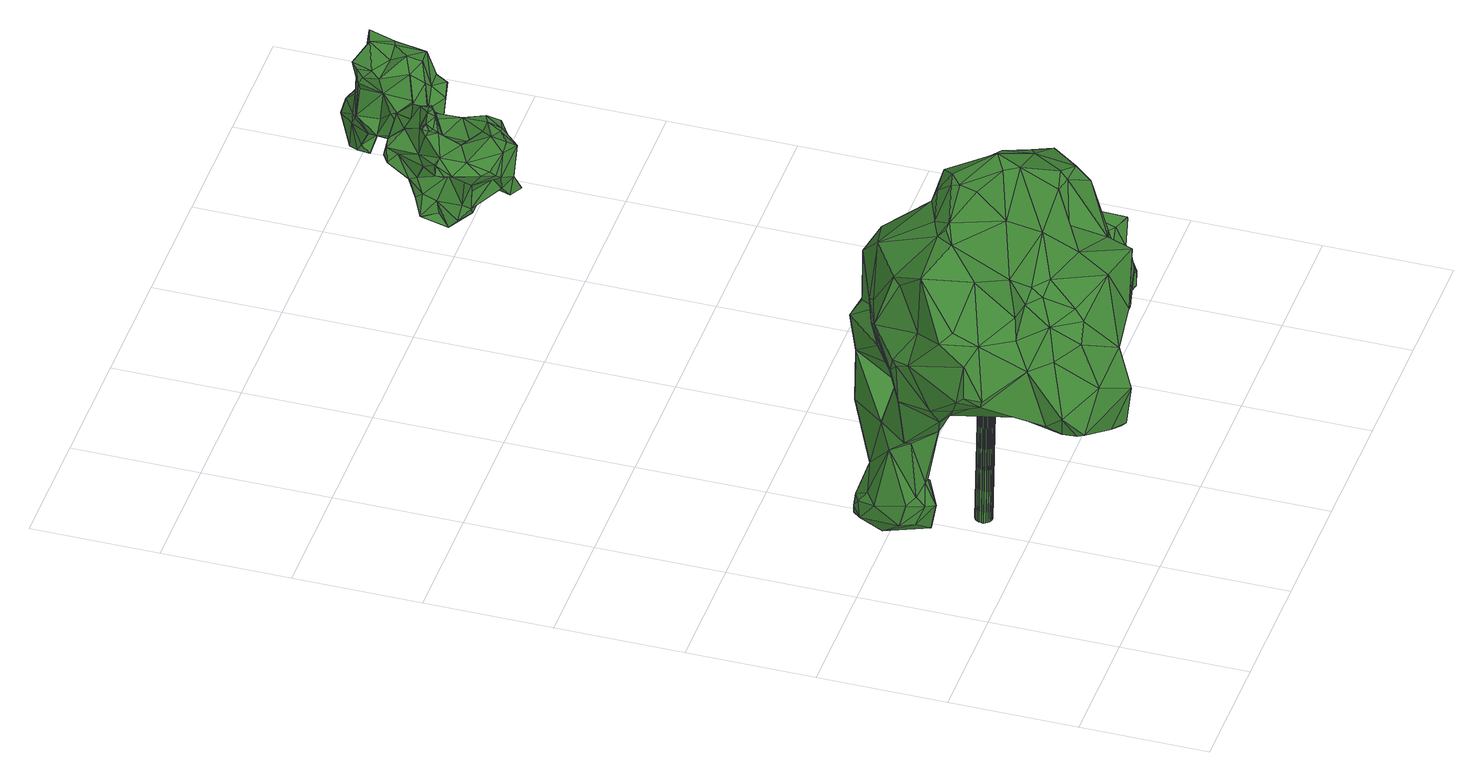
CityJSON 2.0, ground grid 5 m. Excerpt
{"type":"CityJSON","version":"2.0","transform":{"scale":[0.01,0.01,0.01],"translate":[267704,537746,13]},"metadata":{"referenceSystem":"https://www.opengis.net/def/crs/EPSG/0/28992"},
"CityObjects":{
"tree1":{"type":"SolitaryVegetationObject","attributes":{"gtid":199,"crown_width_m":11.35,"crown_median_z":22.14,"crown_r50_m":0.353,"crown_porosity":0.893,"trunk_H_m":8.55,"trunk_DBH_m":0.65,"trunk_radius_m":0.325,"trunk_base_height_m":13.59,"original_gtid":"199"},"geometry":[{"type":"Solid","lod":"3","boundaries":[[[[0,1,2]],[[3,4,5]],[[6,7,8]],[[9,10,11]],[[12,13,14]],[[2,15,0]],[[16,17,18]],[[19,20,21]],[[22,23,24]],[[25,26,27]],[[28,5,29]],[[30,31,32]],[[33,34,35]],[[36,35,34]],[[37,38,39]],[[40,41,42]],[[43,44,45]],[[44,43,46]],[[4,30,29]],[[47,3,48]],[[49,35,36]],[[50,51,52]],[[53,54,55]],[[56,21,57]],[[58,59,60]],[[58,61,59]],[[62,23,63]],[[35,49,64]],[[65,66,45]],[[7,6,67]],[[68,69,63]],[[45,44,65]],[[70,65,44]],[[44,46,71]],[[72,73,74]],[[9,11,75]],[[57,21,76]],[[77,31,74]],[[54,78,79]],[[47,4,3]],[[80,81,82]],[[0,83,1]],[[84,85,86]],[[87,86,85]],[[88,19,56]],[[89,90,91]],[[26,92,93]],[[50,94,51]],[[95,96,97]],[[98,99,100]],[[1,83,101]],[[98,102,99]],[[68,63,103]],[[54,104,105]],[[78,54,105]],[[106,65,107]],[[108,109,96]],[[32,110,29]],[[32,29,30]],[[6,111,67]],[[71,46,112]],[[11,10,113]],[[114,115,116]],[[28,110,117]],[[28,29,110]],[[115,118,116]],[[38,118,115]],[[22,24,119]],[[9,75,13]],[[9,13,12]],[[120,84,121]],[[122,84,120]],[[123,71,112]],[[124,81,80]],[[70,44,125]],[[123,125,71]],[[126,70,125]],[[12,127,9]],[[128,129,130]],[[131,85,132]],[[85,133,132]],[[131,132,133]],[[134,14,135]],[[68,136,137]],[[122,138,72]],[[0,15,139]],[[140,17,16]],[[141,142,19]],[[99,102,87]],[[107,143,144]],[[145,126,146]],[[147,148,149]],[[98,64,150]],[[98,150,102]],[[146,151,145]],[[123,146,126]],[[151,144,143]],[[145,151,143]],[[126,145,70]],[[152,153,37]],[[0,139,83]],[[75,113,13]],[[128,130,154]],[[123,126,125]],[[63,23,155]],[[66,65,106]],[[71,125,44]],[[143,65,70]],[[107,65,143]],[[156,157,74]],[[158,159,124]],[[77,160,110]],[[143,70,145]],[[161,162,163]],[[14,164,12]],[[12,164,127]],[[22,165,166]],[[22,166,155]],[[14,13,60]],[[48,167,47]],[[6,59,111]],[[137,69,68]],[[8,168,6]],[[169,10,170]],[[171,172,167]],[[171,167,48]],[[171,48,173]],[[144,174,107]],[[23,22,155]],[[164,134,173]],[[41,164,173]],[[41,173,3]],[[3,173,48]],[[123,142,141]],[[175,127,164]],[[175,164,41]],[[134,164,14]],[[112,142,123]],[[104,101,83]],[[176,101,104]],[[171,91,172]],[[172,91,90]],[[172,30,167]],[[47,167,4]],[[30,4,167]],[[177,52,51]],[[13,113,148]],[[36,178,179]],[[121,84,86]],[[36,179,180]],[[181,111,33]],[[181,67,111]],[[182,88,25]],[[183,184,185]],[[186,23,187]],[[186,187,188]],[[49,36,136]],[[152,189,153]],[[136,150,49]],[[42,3,5]],[[74,190,191]],[[177,108,95]],[[95,97,177]],[[39,192,37]],[[82,81,193]],[[185,162,161]],[[129,38,180]],[[37,180,38]],[[174,117,194]],[[195,117,174]],[[196,197,76]],[[173,134,198]],[[115,114,199]],[[115,199,39]],[[67,181,98]],[[181,35,64]],[[181,64,98]],[[112,197,196]],[[80,194,200]],[[158,200,194]],[[158,80,200]],[[80,158,124]],[[138,122,119]],[[201,102,165]],[[135,198,134]],[[165,121,201]],[[104,54,202]],[[203,15,2]],[[55,204,205]],[[34,111,61]],[[108,96,95]],[[175,206,9]],[[170,9,206]],[[147,149,207]],[[182,5,28]],[[11,113,75]],[[208,82,209]],[[102,201,87]],[[210,50,96]],[[211,50,210]],[[97,96,50]],[[212,147,207]],[[175,40,206]],[[89,91,171]],[[174,76,213]],[[9,170,10]],[[187,51,94]],[[214,194,80]],[[81,215,216]],[[124,160,73]],[[185,184,162]],[[22,120,165]],[[185,161,183]],[[62,217,163]],[[169,206,40]],[[19,196,20]],[[147,118,128]],[[141,146,123]],[[58,154,130]],[[218,176,202]],[[141,19,146]],[[23,62,219]],[[51,23,219]],[[169,220,10]],[[106,213,221]],[[162,184,222]],[[223,87,85]],[[2,1,203]],[[8,16,198]],[[103,150,68]],[[136,68,150]],[[195,88,117]],[[28,117,88]],[[214,208,57]],[[135,14,60]],[[196,19,142]],[[26,56,203]],[[153,180,37]],[[153,36,180]],[[90,156,172]],[[30,172,156]],[[36,153,224]],[[163,217,161]],[[56,57,203]],[[7,67,140]],[[225,226,93]],[[62,69,217]],[[208,209,15]],[[210,15,209]],[[227,139,108]],[[15,203,208]],[[170,206,169]],[[64,49,150]],[[226,205,220]],[[226,220,169]],[[30,156,31]],[[128,148,147]],[[37,192,152]],[[66,106,221]],[[45,221,43]],[[45,66,221]],[[43,221,197]],[[156,74,31]],[[33,111,34]],[[88,182,28]],[[122,191,190]],[[228,229,217]],[[42,5,182]],[[207,149,113]],[[148,113,149]],[[115,39,38]],[[230,34,61]],[[130,230,58]],[[40,182,231]],[[40,231,169]],[[19,21,56]],[[196,142,112]],[[215,73,72]],[[190,157,90]],[[60,148,58]],[[60,13,148]],[[58,148,154]],[[85,84,133]],[[159,110,160]],[[208,214,80]],[[128,154,148]],[[133,84,122]],[[41,40,175]],[[121,86,201]],[[1,176,203]],[[188,232,211]],[[90,157,156]],[[169,231,27]],[[233,166,165]],[[107,213,106]],[[174,213,107]],[[204,220,205]],[[76,214,57]],[[214,76,194]],[[94,232,187]],[[76,221,213]],[[36,224,136]],[[202,225,218]],[[136,224,137]],[[42,41,3]],[[140,16,7]],[[60,59,234]],[[25,27,231]],[[182,25,231]],[[90,131,133]],[[25,88,26]],[[88,56,26]],[[180,179,178]],[[58,230,61]],[[153,189,229]],[[46,43,197]],[[46,197,112]],[[211,193,188]],[[203,57,208]],[[153,229,228]],[[153,228,224]],[[226,169,27]],[[226,27,26]],[[163,177,51]],[[51,219,163]],[[228,217,235]],[[69,235,217]],[[82,211,209]],[[72,191,122]],[[120,121,165]],[[208,80,82]],[[227,236,139]],[[124,159,160]],[[55,54,237]],[[55,237,212]],[[79,237,54]],[[120,119,122]],[[22,119,120]],[[116,118,147]],[[124,215,81]],[[73,215,124]],[[147,212,237]],[[119,24,138]],[[128,118,129]],[[178,129,180]],[[39,199,192]],[[129,178,230]],[[230,130,129]],[[140,67,100]],[[20,76,21]],[[20,196,76]],[[228,69,137]],[[228,137,224]],[[33,35,181]],[[144,151,238]],[[72,74,191]],[[61,111,59]],[[194,117,159]],[[77,74,73]],[[116,239,114]],[[237,114,239]],[[19,88,240]],[[42,182,40]],[[223,99,87]],[[211,232,50]],[[94,50,232]],[[63,69,62]],[[219,62,163]],[[187,232,188]],[[147,239,116]],[[237,239,147]],[[186,188,216]],[[215,72,138]],[[215,138,216]],[[186,216,138]],[[210,209,211]],[[190,90,133]],[[98,100,67]],[[161,217,183]],[[198,168,8]],[[234,168,198]],[[183,217,229]],[[150,103,233]],[[150,233,102]],[[122,190,133]],[[171,173,18]],[[32,77,110]],[[241,242,162]],[[241,227,242]],[[163,162,242]],[[163,242,177]],[[152,199,189]],[[114,189,199]],[[192,199,152]],[[26,203,243]],[[87,201,86]],[[186,24,23]],[[89,131,90]],[[140,131,89]],[[29,5,4]],[[229,189,183]],[[100,85,131]],[[100,131,140]],[[212,204,55]],[[178,36,34]],[[178,34,230]],[[187,23,51]],[[176,1,101]],[[207,204,212]],[[79,78,241]],[[216,188,193]],[[216,193,81]],[[171,18,17]],[[113,10,204]],[[113,204,207]],[[226,225,205]],[[26,93,226]],[[243,203,176]],[[202,53,225]],[[202,54,53]],[[53,55,225]],[[205,225,55]],[[139,236,83]],[[204,10,220]],[[243,176,218]],[[104,236,105]],[[104,83,236]],[[50,52,97]],[[175,9,127]],[[38,129,118]],[[32,31,77]],[[240,88,195]],[[19,240,146]],[[146,240,151]],[[240,195,238]],[[151,240,238]],[[195,174,238]],[[144,238,174]],[[194,159,158]],[[110,159,117]],[[77,73,160]],[[165,102,233]],[[16,18,198]],[[237,79,244]],[[237,244,114]],[[218,92,243]],[[198,18,173]],[[76,197,221]],[[135,234,198]],[[69,228,235]],[[93,218,225]],[[82,193,211]],[[26,243,92]],[[93,92,218]],[[155,103,63]],[[108,242,227]],[[186,138,24]],[[177,242,108]],[[189,114,244]],[[189,244,183]],[[6,168,59]],[[234,59,168]],[[222,184,244]],[[222,244,79]],[[183,244,184]],[[60,234,135]],[[8,7,16]],[[97,52,177]],[[174,194,76]],[[79,241,222]],[[162,222,241]],[[236,227,241]],[[236,241,105]],[[105,241,78]],[[233,103,166]],[[155,166,103]],[[104,202,176]],[[89,17,140]],[[171,17,89]],[[85,100,223]],[[99,223,100]],[[108,139,109]],[[15,109,139]],[[15,210,109]],[[96,109,210]],[[190,74,157]],[[245,246,247]],[[245,247,248]],[[248,247,249]],[[248,249,250]],[[247,246,251]],[[247,251,249]],[[249,251,252]],[[249,252,250]],[[251,246,253]],[[251,253,252]],[[252,253,254]],[[252,254,250]],[[253,246,255]],[[253,255,254]],[[254,255,256]],[[254,256,250]],[[255,246,257]],[[255,257,256]],[[256,257,258]],[[256,258,250]],[[257,246,259]],[[257,259,258]],[[258,259,260]],[[258,260,250]],[[259,246,261]],[[259,261,260]],[[260,261,262]],[[260,262,250]],[[261,246,263]],[[261,263,262]],[[262,263,264]],[[262,264,250]],[[263,246,265]],[[263,265,264]],[[264,265,266]],[[264,266,250]],[[265,246,267]],[[265,267,266]],[[266,267,268]],[[266,268,250]],[[267,246,269]],[[267,269,268]],[[268,269,270]],[[268,270,250]],[[269,246,271]],[[269,271,270]],[[270,271,272]],[[270,272,250]],[[271,246,273]],[[271,273,272]],[[272,273,274]],[[272,274,250]],[[273,246,275]],[[273,275,274]],[[274,275,276]],[[274,276,250]],[[275,246,277]],[[275,277,276]],[[276,277,278]],[[276,278,250]],[[277,246,279]],[[277,279,278]],[[278,279,280]],[[278,280,250]],[[279,246,281]],[[279,281,280]],[[280,281,282]],[[280,282,250]],[[281,246,283]],[[281,283,282]],[[282,283,284]],[[282,284,250]],[[283,246,285]],[[283,285,284]],[[284,285,286]],[[284,286,250]],[[285,246,287]],[[285,287,286]],[[286,287,288]],[[286,288,250]],[[287,246,289]],[[287,289,288]],[[288,289,290]],[[288,290,250]],[[289,246,291]],[[289,291,290]],[[290,291,292]],[[290,292,250]],[[291,246,293]],[[291,293,292]],[[292,293,294]],[[292,294,250]],[[293,246,245]],[[293,245,294]],[[294,245,248]],[[294,248,250]]]]}]},
"tree2":{"type":"SolitaryVegetationObject","attributes":{"gtid":533,"crown_width_m":5.89,"crown_median_z":16.92,"crown_r50_m":0.272,"crown_porosity":0.921,"trunk_H_m":3.46,"trunk_DBH_m":0.168,"trunk_radius_m":0.0838,"trunk_base_height_m":13.46,"original_gtid":"535"},"geometry":[{"type":"Solid","lod":"3","boundaries":[[[[295,296,297]],[[298,299,300]],[[297,301,302]],[[303,304,305]],[[306,307,308]],[[309,310,311]],[[312,313,314]],[[315,316,299]],[[302,317,297]],[[318,319,320]],[[321,322,323]],[[321,323,324]],[[325,326,327]],[[295,328,329]],[[330,328,295]],[[331,332,318]],[[333,334,335]],[[336,337,338]],[[336,299,337]],[[339,340,341]],[[330,295,297]],[[342,343,344]],[[342,344,303]],[[345,346,319]],[[347,316,348]],[[349,350,351]],[[349,351,352]],[[324,323,353]],[[302,354,317]],[[355,356,357]],[[329,358,359]],[[346,360,320]],[[361,362,363]],[[315,348,316]],[[364,365,366]],[[367,366,365]],[[368,369,370]],[[371,372,373]],[[374,375,376]],[[312,377,378]],[[323,322,353]],[[379,380,381]],[[382,318,383]],[[318,332,383]],[[384,385,386]],[[384,386,345]],[[324,387,321]],[[378,388,389]],[[390,391,392]],[[393,394,395]],[[396,328,330]],[[382,319,318]],[[397,398,399]],[[352,400,349]],[[337,299,401]],[[298,401,299]],[[381,341,340]],[[362,402,342]],[[403,399,404]],[[316,300,299]],[[315,299,405]],[[306,406,407]],[[305,408,303]],[[409,395,410]],[[313,312,411]],[[364,366,412]],[[348,364,347]],[[315,364,348]],[[324,364,405]],[[315,405,364]],[[353,364,324]],[[329,413,358]],[[330,414,396]],[[297,414,330]],[[295,373,296]],[[415,416,417]],[[332,418,419]],[[409,410,420]],[[409,420,421]],[[361,422,394]],[[423,333,377]],[[424,333,423]],[[346,320,319]],[[425,426,427]],[[428,306,407]],[[429,365,353]],[[397,426,398]],[[345,430,346]],[[343,431,344]],[[432,431,343]],[[367,391,433]],[[342,311,310]],[[434,435,436]],[[385,436,435]],[[301,437,438]],[[302,438,437]],[[439,440,441]],[[404,442,403]],[[425,443,444]],[[345,445,430]],[[435,445,345]],[[354,302,446]],[[434,447,448]],[[331,418,332]],[[361,394,402]],[[394,393,402]],[[349,400,449]],[[429,367,365]],[[450,451,341]],[[452,437,401]],[[360,346,430]],[[310,309,418]],[[449,400,453]],[[415,454,333]],[[455,370,444]],[[331,360,430]],[[395,456,422]],[[455,355,370]],[[317,414,297]],[[457,431,458]],[[398,426,459]],[[459,426,425]],[[459,425,444]],[[352,460,461]],[[462,331,463]],[[339,464,420]],[[403,397,399]],[[321,387,372]],[[339,341,464]],[[320,360,318]],[[318,360,331]],[[307,306,428]],[[408,465,309]],[[449,333,454]],[[385,466,436]],[[367,467,391]],[[402,362,361]],[[404,307,428]],[[397,468,427]],[[469,433,390]],[[304,470,471]],[[359,358,472]],[[395,422,448]],[[473,457,458]],[[449,453,377]],[[474,442,428]],[[428,442,404]],[[324,405,387]],[[336,338,387]],[[336,387,405]],[[475,380,476]],[[459,369,368]],[[373,338,296]],[[420,464,421]],[[448,410,395]],[[420,410,448]],[[433,424,477]],[[389,452,378]],[[478,399,398]],[[468,425,427]],[[304,479,305]],[[356,480,357]],[[426,397,427]],[[314,377,312]],[[423,377,314]],[[344,431,457]],[[347,364,412]],[[481,332,308]],[[482,305,483]],[[392,391,467]],[[393,432,343]],[[443,356,355]],[[356,443,484]],[[334,424,469]],[[447,436,466]],[[401,298,485]],[[477,412,433]],[[347,412,316]],[[486,487,474]],[[477,316,412]],[[474,407,375]],[[407,474,428]],[[343,342,402]],[[374,376,483]],[[398,459,478]],[[459,368,478]],[[421,451,450]],[[332,488,308]],[[322,429,353]],[[467,367,429]],[[471,479,304]],[[306,308,406]],[[484,443,425]],[[392,489,390]],[[424,433,469]],[[296,301,297]],[[364,353,365]],[[442,490,335]],[[412,366,433]],[[433,366,367]],[[491,326,325]],[[458,431,439]],[[409,439,431]],[[491,467,429]],[[396,414,354]],[[328,413,329]],[[419,418,465]],[[382,383,481]],[[383,332,481]],[[303,470,304]],[[470,457,473]],[[321,491,322]],[[429,322,491]],[[344,457,470]],[[374,483,486]],[[458,439,441]],[[471,473,479]],[[492,493,478]],[[404,493,492]],[[395,432,393]],[[352,461,494]],[[486,483,479]],[[313,411,495]],[[452,495,411]],[[444,496,455]],[[443,496,444]],[[435,434,445]],[[406,308,488]],[[319,382,497]],[[415,333,335]],[[492,478,497]],[[295,498,373]],[[329,498,295]],[[479,473,486]],[[327,380,475]],[[468,499,476]],[[407,482,375]],[[407,406,482]],[[484,425,468]],[[319,357,345]],[[467,499,392]],[[430,463,331]],[[500,477,424]],[[448,422,434]],[[417,454,415]],[[321,372,371]],[[421,440,439]],[[421,439,409]],[[352,359,472]],[[494,498,329]],[[359,494,329]],[[377,388,378]],[[501,388,453]],[[486,473,458]],[[332,419,488]],[[418,309,465]],[[401,437,337]],[[301,337,437]],[[495,401,485]],[[448,447,420]],[[494,461,498]],[[373,498,371]],[[461,371,498]],[[470,473,471]],[[393,343,402]],[[435,345,386]],[[385,435,386]],[[302,301,438]],[[417,416,490]],[[491,502,371]],[[321,371,502]],[[321,502,491]],[[338,373,372]],[[338,372,387]],[[403,392,499]],[[403,499,468]],[[403,468,397]],[[461,460,326]],[[460,341,381]],[[501,389,388]],[[301,338,337]],[[494,359,352]],[[396,413,328]],[[327,381,380]],[[296,338,301]],[[503,335,334]],[[423,314,424]],[[500,424,314]],[[424,334,333]],[[390,433,391]],[[368,497,478]],[[442,474,490]],[[303,344,470]],[[504,453,400]],[[417,490,449]],[[302,437,446]],[[350,349,487]],[[350,487,486]],[[409,432,395]],[[499,325,327]],[[430,363,362]],[[505,430,362]],[[477,500,316]],[[316,500,300]],[[506,408,309]],[[472,453,504]],[[472,504,352]],[[350,441,440]],[[377,453,388]],[[362,342,462]],[[310,462,342]],[[418,331,462]],[[418,462,310]],[[461,507,371]],[[363,434,422]],[[363,422,361]],[[460,327,326]],[[381,327,460]],[[377,333,449]],[[508,382,509]],[[382,481,509]],[[401,495,452]],[[413,396,354]],[[413,354,358]],[[414,317,354]],[[501,358,354]],[[492,508,404]],[[497,508,492]],[[497,382,508]],[[305,479,483]],[[325,499,510]],[[325,510,491]],[[482,483,376]],[[408,482,465]],[[406,488,482]],[[419,482,488]],[[350,440,460]],[[305,482,408]],[[482,376,375]],[[357,384,345]],[[355,357,368]],[[370,355,368]],[[497,368,357]],[[497,357,319]],[[480,385,384]],[[357,480,384]],[[379,484,380]],[[506,311,342]],[[460,450,341]],[[421,450,440]],[[440,450,460]],[[465,482,419]],[[499,467,510]],[[491,510,467]],[[421,464,451]],[[341,451,464]],[[356,466,480]],[[385,480,466]],[[447,466,511]],[[472,358,501]],[[453,472,501]],[[404,399,493]],[[478,493,399]],[[308,509,481]],[[308,307,509]],[[404,509,307]],[[508,509,404]],[[379,381,340]],[[409,431,432]],[[374,474,375]],[[374,486,474]],[[506,309,311]],[[327,475,476]],[[476,499,327]],[[511,466,356]],[[505,362,463]],[[462,463,362]],[[505,463,430]],[[460,352,351]],[[460,351,350]],[[461,326,507]],[[491,507,326]],[[371,507,491]],[[443,355,496]],[[356,484,379]],[[356,379,340]],[[434,436,447]],[[455,496,355]],[[468,380,484]],[[476,380,468]],[[394,422,456]],[[394,456,395]],[[335,489,442]],[[390,489,335]],[[501,354,446]],[[501,446,389]],[[504,400,352]],[[490,474,487]],[[490,487,449]],[[452,446,437]],[[490,416,335]],[[389,446,452]],[[403,442,489]],[[403,489,392]],[[378,411,312]],[[299,512,405]],[[349,449,487]],[[336,512,299]],[[405,512,336]],[[417,449,454]],[[486,441,350]],[[458,441,486]],[[452,411,378]],[[444,369,459]],[[370,369,444]],[[334,469,503]],[[335,503,513]],[[390,335,513]],[[503,469,513]],[[469,390,513]],[[430,445,363]],[[363,445,434]],[[335,416,415]],[[420,447,511]],[[511,339,420]],[[511,356,340]],[[511,340,339]],[[506,342,303]],[[303,408,506]],[[495,485,313]],[[300,485,298]],[[500,485,300]],[[313,485,314]],[[500,314,485]],[[514,515,516]],[[514,516,517]],[[517,516,518]],[[517,518,519]],[[516,515,520]],[[516,520,518]],[[518,520,521]],[[518,521,519]],[[520,515,522]],[[520,522,521]],[[521,522,523]],[[521,523,519]],[[522,515,524]],[[522,524,523]],[[523,524,525]],[[523,525,519]],[[524,515,526]],[[524,526,525]],[[525,526,527]],[[525,527,519]],[[526,515,528]],[[526,528,527]],[[527,528,529]],[[527,529,519]],[[528,515,530]],[[528,530,529]],[[529,530,531]],[[529,531,519]],[[530,515,532]],[[530,532,531]],[[531,532,533]],[[531,533,519]],[[532,515,534]],[[532,534,533]],[[533,534,535]],[[533,535,519]],[[534,515,536]],[[534,536,535]],[[535,536,537]],[[535,537,519]],[[536,515,538]],[[536,538,537]],[[537,538,539]],[[537,539,519]],[[538,515,540]],[[538,540,539]],[[539,540,541]],[[539,541,519]],[[540,515,542]],[[540,542,541]],[[541,542,543]],[[541,543,519]],[[542,515,544]],[[542,544,543]],[[543,544,545]],[[543,545,519]],[[544,515,546]],[[544,546,545]],[[545,546,547]],[[545,547,519]],[[546,515,548]],[[546,548,547]],[[547,548,549]],[[547,549,519]],[[548,515,550]],[[548,550,549]],[[549,550,551]],[[549,551,519]],[[550,515,552]],[[550,552,551]],[[551,552,553]],[[551,553,519]],[[552,515,554]],[[552,554,553]],[[553,554,555]],[[553,555,519]],[[554,515,556]],[[554,556,555]],[[555,556,557]],[[555,557,519]],[[556,515,558]],[[556,558,557]],[[557,558,559]],[[557,559,519]],[[558,515,560]],[[558,560,559]],[[559,560,561]],[[559,561,519]],[[560,515,562]],[[560,562,561]],[[561,562,563]],[[561,563,519]],[[562,515,514]],[[562,514,563]],[[563,514,517]],[[563,517,519]]]]}]}
},
"vertices":[
[860,884,459],[833,879,454],[797,963,448],[27,539,1007],[16,626,1017],[91,662,915],[370,379,1380],[306,429,1378],[299,385,1349],[373,146,740],[460,292,638],[435,127,716],[167,183,856],[409,81,918],[257,157,1012],[774,1014,483],[255,437,1333],[237,470,1279],[183,451,1219],[355,840,365],[320,856,379],[377,921,619],[709,933,1339],[851,960,1121],[627,983,1199],[417,742,850],[512,754,684],[522,590,778],[169,737,790],[91,749,893],[65,824,1104],[100,894,1090],[90,878,1071],[718,414,1366],[771,283,1302],[805,446,1504],[944,401,1405],[1042,336,1132],[957,326,1070],[1066,306,1033],[208,450,849],[151,327,877],[123,565,941],[339,1089,196],[304,1007,143],[276,1098,215],[366,1061,181],[8,595,1048],[22,532,1036],[904,445,1492],[951,1105,862],[1003,1021,898],[1060,1007,846],[769,575,635],[901,523,542],[748,397,602],[451,862,638],[452,1023,598],[640,163,1095],[542,210,1312],[457,143,1057],[746,183,1288],[1038,834,1158],[972,849,1315],[821,478,1524],[226,1059,234],[252,1090,266],[509,450,1478],[1051,659,1410],[1054,810,1187],[251,979,172],[415,986,146],[361,1066,1145],[354,1056,1038],[222,1004,1138],[442,110,727],[359,1063,390],[241,948,930],[978,521,548],[996,433,613],[462,1147,811],[528,1191,914],[661,1129,775],[861,820,475],[470,849,1465],[426,780,1506],[590,823,1547],[592,792,1557],[330,791,615],[283,641,1371],[181,814,1423],[84,661,1278],[688,774,644],[705,692,652],[885,1127,925],[1109,1029,713],[959,1084,694],[1055,1052,767],[709,597,1594],[673,652,1596],[510,590,1497],[830,821,473],[728,689,1625],[962,745,1453],[825,729,493],[980,553,548],[232,1068,305],[202,997,319],[1097,943,698],[924,1021,714],[121,880,887],[584,335,1357],[442,1010,180],[513,139,727],[1085,311,873],[1047,259,945],[1018,251,901],[217,887,622],[848,280,969],[565,1080,1320],[596,900,1454],[618,886,1490],[415,1050,1364],[406,835,150],[362,1033,933],[368,880,131],[359,829,142],[168,213,845],[761,193,1030],[829,257,1147],[774,184,1171],[355,748,1463],[401,784,1493],[392,814,1461],[209,315,1131],[286,234,1173],[1049,574,1438],[1060,610,1340],[533,1143,1218],[912,851,611],[308,514,1392],[446,861,290],[466,932,302],[199,901,251],[203,878,343],[244,852,237],[309,794,289],[801,333,845],[599,221,943],[561,214,765],[926,609,1497],[256,820,316],[1115,316,1131],[1011,496,1223],[660,164,1089],[899,877,1319],[146,814,1198],[249,915,1318],[383,905,817],[255,926,877],[241,950,925],[1170,736,937],[1164,681,823],[1110,832,937],[135,260,933],[714,889,1516],[807,855,1436],[39,605,1168],[374,285,1263],[399,431,685],[402,281,703],[93,566,1232],[41,699,1251],[143,395,1117],[233,949,566],[169,271,840],[787,784,508],[1097,967,848],[805,284,1211],[852,462,1229],[1005,353,1140],[737,460,1504],[210,712,796],[1132,570,964],[1154,595,872],[1182,651,878],[652,1064,1061],[818,1105,986],[771,1193,994],[1093,423,1079],[252,939,1351],[306,1031,1184],[1111,313,1130],[669,1182,901],[308,1003,627],[251,872,599],[415,1007,341],[376,1053,257],[255,344,1252],[1081,314,1040],[468,951,666],[636,832,1565],[784,725,529],[662,922,546],[660,302,639],[703,410,612],[273,321,847],[703,221,670],[631,1115,616],[780,1132,715],[884,1118,700],[827,1171,842],[780,304,622],[244,1036,343],[439,1144,603],[488,1079,1002],[549,1151,977],[1110,725,1057],[752,721,571],[954,881,963],[599,419,705],[282,1093,296],[1079,544,823],[578,722,1549],[1039,553,1293],[740,578,637],[629,551,726],[949,812,724],[962,620,1154],[1103,563,1022],[762,190,1252],[332,511,856],[866,1143,930],[792,817,1494],[354,246,1228],[1066,719,1058],[875,755,625],[964,410,645],[236,848,369],[953,457,797],[312,836,383],[987,554,672],[1087,723,818],[701,872,567],[1077,430,835],[608,695,58],[575,695,59],[607,703,58],[625,682,913],[624,691,913],[592,683,914],[603,711,59],[621,699,913],[598,718,59],[616,705,914],[592,723,59],[609,711,914],[584,726,59],[601,714,914],[575,727,59],[593,715,914],[567,727,60],[584,714,914],[559,723,60],[576,711,914],[552,718,60],[570,706,915],[547,712,60],[564,699,915],[544,704,60],[561,692,915],[543,695,60],[560,683,914],[543,687,59],[561,675,914],[547,679,59],[564,667,914],[552,672,59],[569,660,914],[558,667,59],[576,655,914],[566,664,59],[583,651,913],[574,663,58],[592,650,913],[583,664,58],[600,651,913],[591,667,58],[608,654,913],[598,672,58],[615,659,913],[603,678,58],[620,666,913],[606,686,58],[623,674,913],
[1835,3494,303],[1858,3498,327],[1917,3561,276],[2068,3430,439],[2036,3468,437],[2065,3426,457],[1956,3554,314],[1953,3479,207],[1801,2965,184],[1805,2996,182],[1801,2970,235],[1827,2921,453],[1783,2965,499],[1763,2898,469],[1734,2815,234],[1672,2839,243],[1709,2854,241],[2074,3282,315],[2111,3341,370],[2069,3307,391],[1964,3480,532],[2020,3448,568],[1905,3506,199],[1622,2850,470],[1551,2968,451],[1561,2883,421],[1791,3456,529],[1792,3438,555],[1805,3466,581],[1829,3490,591],[1740,3293,467],[1744,3318,452],[1738,3293,466],[1809,3463,205],[1801,3448,238],[1845,3505,188],[1607,2854,369],[1705,2823,450],[1946,3269,371],[1985,3220,478],[1919,3162,434],[1902,3471,404],[1986,3522,346],[1902,3502,387],[1556,3273,379],[1557,3274,446],[1582,3293,393],[1690,2937,255],[1614,2966,174],[1684,2998,220],[1481,3002,429],[1530,2908,418],[1995,3475,619],[1995,3476,618],[1823,3222,335],[1725,3167,359],[1742,3253,388],[1753,3308,327],[1800,3406,589],[1909,3417,212],[1510,3114,572],[1551,3151,447],[1520,3061,476],[1909,3417,215],[1813,3409,316],[1583,2867,391],[1527,2995,196],[1559,2954,236],[1550,2984,252],[1928,3454,619],[1899,3368,576],[1950,3365,608],[1902,3306,607],[1554,3078,562],[1549,3094,578],[1520,3101,588],[1772,3457,394],[1845,3468,461],[1784,3465,369],[1733,3047,384],[1811,2984,388],[1691,2936,346],[1999,3260,327],[2059,3314,264],[1626,3227,493],[1627,3229,494],[1596,3280,460],[1664,2910,501],[1655,2848,498],[1495,3067,452],[1473,3064,425],[1479,3033,424],[1883,3491,481],[1974,3333,264],[2018,3356,232],[1910,3215,483],[1904,3245,592],[1862,3223,531],[1544,3048,158],[1520,3027,163],[1518,3135,190],[1825,3421,187],[1691,3147,570],[1646,3113,566],[1696,3147,502],[1825,3252,325],[2066,3480,340],[1612,2964,175],[1737,3174,501],[1780,3055,471],[1931,3481,514],[1809,2894,411],[1813,2984,389],[1785,2896,257],[1558,3167,244],[1556,3166,244],[2087,3341,328],[1988,3378,596],[1824,3420,189],[1876,3504,187],[1868,3276,433],[1828,3199,440],[1825,3222,337],[1678,2828,327],[1727,2886,364],[1556,3189,322],[1558,3190,321],[1556,3084,244],[2040,3319,383],[2015,3257,481],[1624,3139,589],[1645,3125,594],[1657,3144,589],[1829,3048,434],[1788,3375,569],[1545,2947,355],[1600,3074,254],[1560,3077,191],[1979,3252,582],[1590,3050,346],[1480,3033,422],[1534,3126,410],[2024,3468,305],[1976,3466,297],[1605,3129,312],[1646,3167,371],[1689,3110,297],[1815,3138,435],[1579,3155,551],[1557,3123,589],[1558,2976,378],[1990,3384,248],[1557,3158,335],[1552,3135,268],[1880,3197,311],[1632,3223,396],[1601,3240,396],[2054,3414,301],[1882,3290,264],[1907,3286,357],[1524,3131,588],[1558,3076,191],[1695,3117,209],[1695,3119,210],[1612,3105,587],[1694,3250,404],[1735,3367,350],[1654,2867,281],[1630,2893,336],[1558,3273,378],[1758,2871,278],[1533,3127,411],[1847,3276,568],[1686,3185,563],[1987,3219,480],[1747,3023,199],[1776,3049,180],[1887,3353,312],[1752,3084,190],[1815,3087,360],[1671,3218,505],[1671,3218,507],[2019,3321,538],[1624,3074,471],[1794,3027,232],[1500,3073,454],[1729,2894,481],[1787,2909,299],[1749,2981,266],[1584,3157,543],[2060,3402,428],[1752,3089,274],[1822,3161,354],[1773,2875,409],[1826,3200,442],[1824,3160,356],[1797,3363,497],[1690,3000,436],[1710,3106,428],[1779,3412,315],[2055,3371,329],[1524,3132,586],[1629,3012,465],[1778,3414,316],[1749,3234,515],[2037,3385,461],[1934,3328,213],[1845,3466,461],[1961,3167,473],[1825,3254,326],[1590,2979,275],[1731,2883,254],[1793,3373,382],[1714,2957,478],[1748,2949,498],[1811,3251,478],[1573,3236,414],[1964,3431,455],[1960,3169,474],[1783,3195,46],[1775,3195,46],[1783,3197,46],[1785,3195,391],[1785,3197,391],[1777,3195,391],[1782,3199,46],[1784,3199,391],[1781,3201,46],[1783,3201,391],[1779,3202,46],[1781,3202,391],[1777,3203,46],[1779,3203,391],[1775,3203,46],[1777,3203,391],[1773,3203,46],[1774,3203,392],[1771,3202,46],[1773,3202,392],[1769,3201,46],[1771,3201,392],[1768,3199,46],[1769,3199,392],[1767,3197,46],[1769,3197,392],[1767,3195,46],[1768,3195,392],[1767,3193,46],[1769,3193,392],[1768,3191,46],[1769,3191,392],[1769,3189,46],[1771,3189,392],[1771,3188,46],[1773,3188,392],[1773,3187,46],[1774,3187,391],[1775,3187,46],[1777,3186,391],[1777,3187,46],[1779,3187,391],[1779,3188,46],[1781,3188,391],[1781,3189,46],[1783,3189,391],[1782,3191,46],[1784,3191,391],[1783,3193,46],[1785,3193,391]
]}
